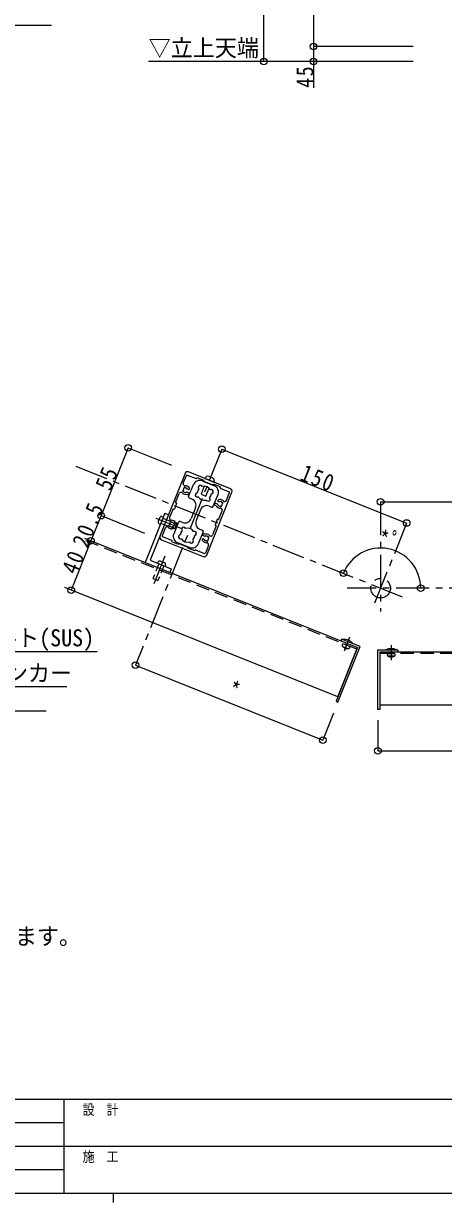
# Model space of a CAD drawing. Units: millimetres at full size, sheet at 1:5; some dimension numbers follow another scale. Extents: x -1050 to 1050, y -742 to 742.
# Drawn here: x -421 to -105, y -715 to 174 of the extents above; entities that cross this region are included whole.
import ezdxf
from ezdxf.enums import TextEntityAlignment as Align

# ---------------------------------------------------------------- set-up
doc = ezdxf.new("R2010")
doc.units = ezdxf.units.MM
doc.header["$LTSCALE"] = 5
for name, pattern in [('CHAIN1', [8, 5, -1, 1, -1]), ('DASHED1', [1.8, 1.2, -0.6]), ('DASHED2', [3, 2, -1])]:
    doc.linetypes.add(name, pattern=pattern)
for name, color, linetype in [('0-0_通り芯', 7, 'CHAIN1'), ('0-1_躯体', 134, 'Continuous'), ('1-5_図枠1_1', 7, 'Continuous'), ('1-6_姿図', 7, 'Continuous')]:
    doc.layers.add(name, color=color, linetype=linetype)
for name, color, linetype, lineweight in [('0-3_寸法', 54, 'Continuous', 20), ('0-4_手摺部材', 92, 'Continuous', 20), ('0-5_手すり子', 12, 'Continuous', 20), ('0-9_文字', 3, 'Continuous', 20), ('0-A_支柱', 6, 'Continuous', 20), ('0-B_足元', 4, 'Continuous', 20)]:
    doc.layers.add(name, color=color, linetype=linetype, lineweight=lineweight)
doc.styles.add('ＭＳ ゴシック', font='')
doc.styles.add('ＭＳ 明朝', font='')
doc.styles.get('ＭＳ ゴシック').set_extended_font_data('MS Gothic')
doc.styles.get('ＭＳ 明朝').set_extended_font_data('MS Mincho')

# ---------------------------------------------------------------- blocks, each defined once
blk = doc.blocks.new('dimension_origin')
at = {"color": 0, "linetype": 'Continuous', "lineweight": -2}
blk.add_circle((0, 0), 1.25, dxfattribs=at)
blk = doc.blocks.new('circle')
at = {"color": 0, "linetype": 'Continuous', "lineweight": -2}
blk.add_circle((0, 0), 1.25, dxfattribs=at)

msp = doc.modelspace()

# ---------------------------------------------------------------- linework, layer by layer
at = {"layer": '0-0_通り芯'}
for p, q in [((-271.623, -147.009), (-336.734, -309.799)), ((-381.768, -159.884), (-132.935, -259.41)), ((-151.98, -186.793), (-151.98, -269.345)), ((-132.35, -202.714), (-157.654, -265.979)), ((404.686, -251.793), (-177.305, -251.793))]:
    msp.add_line(p, q, dxfattribs=at)
at = {"layer": '0-1_躯体'}
msp.add_line((-490, -344.293), (-403.969, -344.293), dxfattribs=at)
at = {"layer": '0-3_寸法'}
for p, q in [((-342.265, -146.066), (-362.703, -197.163)), ((-342.265, -146.066), (-309.57, -159.143)), ((-271.623, -147.009), (-132.35, -202.714)), ((-151.98, -186.793), (-1.98, -186.793)), ((-362.703, -197.163), (-370.304, -216.167)), ((-362.703, -197.163), (-330.008, -210.24)), ((-370.304, -216.167), (-385.158, -253.306)), ((-336.734, -309.799), (-195.604, -366.247)), ((-187.498, -345.981), (-195.635, -366.324)), ((-153.98, -351.239), (-153.98, -374.293)), ((-153.98, -374.293), (-1.98, -374.293))]:
    msp.add_line(p, q, dxfattribs=at)
at = {"layer": '0-3_寸法', "linetype": 'CHAIN1'}
msp.add_circle((-151.98, -251.793), 7.367, dxfattribs=at)
at = {"layer": '0-3_寸法'}
msp.add_arc((-151.98, -251.793), 30.215, 0.00001, 158.2, dxfattribs=at)
at = {"layer": '0-4_手摺部材'}
for p, q in [((-314.65, -195.346), (-329.505, -232.485)), ((-314.65, -195.346), (-311.865, -196.46)), ((-311.865, -196.46), (-325.606, -230.814)), ((-318.374, -198.53), (-319.608, -201.614)), ((-318.981, -203.273), (-318.016, -203.76)), ((-316.776, -197.761), (-315.741, -198.073)), ((-306.944, -207.044), (-305.759, -204.081)), ((-305.18, -203.98), (-305.319, -203.655)), ((-307.943, -206.644), (-306.944, -207.044)), ((-306.294, -206.766), (-306.944, -207.044)), ((-325.606, -230.814), (-309.821, -237.127)), ((-319.605, -232.054), (-320.093, -233.019)), ((-317.946, -231.427), (-314.862, -232.66)), ((-314.093, -234.258), (-314.406, -235.293)), ((-309.821, -237.127), (-310.935, -239.912)), ((-181.35, -290.217), (-181.907, -291.61)), ((-167.422, -295.787), (-181.35, -290.217)), ((-180.421, -290.588), (-172.993, -293.559)), ((-169.372, -296.623), (-185.527, -337.012)), ((-184.134, -337.569), (-167.422, -295.787)), ((-153.98, -298.326), (-138.98, -298.326)), ((-153.98, -343.326), (-153.98, -298.326)), ((-152.48, -299.826), (-152.48, -343.326)), ((-139.98, -298.326), (-147.98, -298.326)), ((-138.98, -298.326), (-138.98, -299.826)), ((-185.527, -337.012), (-184.134, -337.569)), ((-152.48, -343.326), (-153.98, -343.326))]:
    msp.add_line(p, q, dxfattribs=at)
at = {"layer": '0-4_手摺部材', "linetype": 'CHAIN1'}
for p, q in [((-321.503, -199.067), (-302.487, -206.673)), ((-314.657, -227.675), (-323.005, -248.547)), ((-175.343, -288.662), (-179.567, -299.222)), ((-143.98, -294.651), (-143.98, -306.025))]:
    msp.add_line(p, q, dxfattribs=at)
at = {"layer": '0-4_手摺部材', "linetype": 'DASHED1'}
for p, q in [((-317.621, -202.773), (-307.943, -206.644)), ((-316.136, -199.06), (-305.492, -203.317)), ((-305.759, -204.081), (-305.458, -203.33)), ((-305.492, -203.317), (-305.458, -203.33)), ((-305.319, -203.655), (-305.458, -203.33)), ((-315.392, -234.899), (-319.849, -246.041)), ((-180.347, -295.788), (-176.633, -297.273)), ((-175.89, -295.416), (-179.604, -293.931)), ((-145.98, -301.126), (-141.98, -301.126)), ((-141.98, -303.126), (-145.98, -303.126))]:
    msp.add_line(p, q, dxfattribs=at)
msp.add_lwpolyline([(-319.106, -233.413), (-323.563, -244.555), (-319.849, -246.041)], dxfattribs=at)
at = {"layer": '0-4_手摺部材'}
for centre, radius, start, end in [((-318.389, -202.101), 1.312, 158.2, 243.2), ((-317.156, -199.017), 1.312, 73.2, 158.2), ((-318.434, -232.646), 1.312, 68.2, 153.2), ((-315.35, -233.879), 1.312, 343.2, 68.2), ((-179.204, -298.316), 7.823, 37.44749, 98.9525), ((-143.98, -305.048), 7.823, 59.2475, 120.7525)]:
    msp.add_arc(centre, radius, start, end, dxfattribs=at)
at = {"layer": '0-4_手摺部材', "linetype": 'DASHED1'}
for centre, radius, start, end in [((-179.976, -294.859), 1, 158.19997, 248.2), ((-179.976, -294.859), 1, 68.20001, 158.19997), ((-177.097, -293.049), 4.25, 220.12751, 276.27248), ((-176.262, -296.345), 1, 248.2, 338.20002), ((-176.262, -296.345), 1, 338.20002, 68.2), ((-145.98, -302.126), 1, 90, 180), ((-141.98, -302.126), 1, 0, 90), ((-145.98, -302.126), 1, 180, 270), ((-143.98, -299.376), 4.25, 241.92751, 298.07249), ((-141.98, -302.126), 1, 270, 360)]:
    msp.add_arc(centre, radius, start, end, dxfattribs=at)
at = {"layer": '0-5_手すり子', "linetype": 'DASHED2'}
for p, q in [((-169.824, -297.753), (-375.624, -215.439)), ((98.02, -301.126), (-152.48, -301.126))]:
    msp.add_line(p, q, dxfattribs=at)
at = {"layer": '0-5_手すり子'}
for p, q in [((-375.141, -214.232), (-169.341, -296.546)), ((-184.196, -333.685), (-389.996, -251.371)), ((-184.227, -333.763), (-169.372, -296.623)), ((-152.48, -299.826), (-152.48, -339.826)), ((-152.48, -299.826), (98.02, -299.826)), ((98.02, -339.826), (-152.48, -339.826))]:
    msp.add_line(p, q, dxfattribs=at)
at = {"layer": '0-9_文字'}
for points in [[(-552.5, 122.352), (-502.5, 172.352), (-400.137, 172.352)], [(-557, -268.025), (-502.5, -299.49), (-365.712, -299.49)], [(-555.77, -295.254), (-502.5, -326.009), (-388.431, -326.009)]]:
    msp.add_lwpolyline(points, dxfattribs=at)
at = {"layer": '0-A_支柱'}
for p, q in [((-299.424, -165.355), (-318.364, -212.708)), ((-300.702, -172.59), (-298.403, -166.841)), ((-297.753, -166.562), (-291.068, -169.236)), ((-265.256, -176.868), (-296.824, -164.241)), ((-290.678, -169.069), (-290.418, -168.419)), ((-290.418, -168.419), (-285.311, -170.462)), ((-283.783, -168.252), (-284.29, -169.255)), ((-285.478, -170.879), (-285.311, -170.462)), ((-285.311, -171.269), (-278.44, -174.018)), ((-284.29, -169.255), (-277.791, -171.854)), ((-283.733, -171.901), (-283.826, -172.133)), ((-280.112, -173.618), (-280.019, -173.386)), ((-278.05, -173.85), (-277.883, -173.433)), ((-277.466, -170.778), (-277.791, -171.854)), ((-272.869, -176.515), (-266.184, -179.189)), ((-306.573, -187.268), (-303.902, -180.59)), ((-298.053, -180.982), (-297.195, -181.325)), ((-297.867, -179.441), (-296.638, -179.932)), ((-283.081, -226.82), (-264.142, -179.467)), ((-268.205, -185.588), (-265.906, -179.839)), ((-308.43, -191.91), (-311.1, -198.587)), ((-308.43, -191.91), (-307.78, -192.17)), ((-305.756, -187.918), (-307.39, -192.003)), ((-306.573, -187.268), (-305.923, -187.528)), ((-275.911, -189.838), (-276.769, -189.495)), ((-274.983, -188.594), (-276.212, -188.102)), ((-274.076, -200.265), (-271.405, -193.588)), ((-307.522, -203.582), (-306.294, -204.073)), ((-306.594, -202.337), (-305.737, -202.68)), ((-275.116, -200.173), (-276.75, -204.258)), ((-274.076, -200.265), (-274.726, -200.006)), ((-314.301, -206.588), (-316.6, -212.337)), ((-316.321, -212.987), (-309.636, -215.66)), ((-284.639, -212.734), (-285.867, -212.243)), ((-284.453, -211.193), (-285.31, -210.85)), ((-275.933, -204.908), (-278.603, -211.585)), ((-275.933, -204.908), (-276.583, -204.648)), ((-317.25, -215.308), (-285.681, -227.934)), ((-309.469, -216.05), (-309.729, -216.7)), ((-309.729, -216.7), (-304.622, -218.743)), ((-304.455, -218.325), (-304.622, -218.743)), ((-304.065, -218.158), (-297.194, -220.906)), ((-297.027, -221.296), (-297.194, -221.714)), ((-281.804, -219.586), (-284.103, -225.335)), ((-291.438, -222.939), (-284.753, -225.613))]:
    msp.add_line(p, q, dxfattribs=at)
for points in [[(-284.974, -175.004), (-287.354, -180.953), (-283.64, -182.439), (-281.26, -176.489)], [(-273.037, -176.125), (-272.777, -175.475), (-277.883, -173.433)], [(-291.828, -223.106), (-292.088, -223.756), (-297.194, -221.714)]]:
    msp.add_lwpolyline(points, dxfattribs=at)
for centre, radius, start, end in [((-297.567, -166.098), 2, 68.2, 158.2), ((-297.939, -167.027), 0.5, 68.2, 158.2), ((-282.623, -168.838), 1.3, 84.08085, 153.2), ((-283.417, -176.497), 9, 52.31915, 84.08085), ((-299.309, -173.147), 1.5, 158.2, 273.10106), ((-299.053, -177.89), 1.75, 135.7799, 180.6201), ((-300.522, -176.46), 0.3, 315.7799, 12.91344), ((-299.742, -176.281), 0.5, 33.48656, 192.91344), ((-299.075, -175.84), 0.3, 213.48656, 270.6201), ((-299.053, -177.89), 3.25, 25.6576, 93.10106), ((-299.053, -177.89), 1.75, 25.6576, 90.6201), ((-296.799, -176.807), 0.75, 205.6576, 25.6576), ((-290.956, -168.958), 0.3, 248.2, 338.2), ((-285.2, -170.991), 0.3, 158.2, 248.2), ((-278.329, -173.739), 0.3, 248.2, 338.2), ((-278.71, -170.403), 1.3, 343.2, 52.31915), ((-272.758, -176.236), 0.3, 158.2, 248.2), ((-265.999, -178.725), 2, 338.2, 68.2), ((-302.509, -181.147), 1.5, 43.29894, 158.2), ((-299.053, -177.89), 3.25, 223.29894, 287.91514), ((-300.661, -178.579), 0.5, 123.48656, 282.91344), ((-301.102, -177.912), 0.3, 303.48656, 0.6201), ((-300.482, -179.359), 0.3, 45.7799, 102.91344), ((-299.053, -177.89), 1.75, 225.7799, 296.38969), ((-298.052, -179.905), 0.5, 68.2, 116.38969), ((-296.917, -180.629), 0.75, 248.2, 68.2), ((-273.94, -185.95), 0.75, 110.7424, 290.7424), ((-273.055, -188.288), 3.25, 43.29894, 110.7424), ((-269.598, -185.031), 1.5, 223.29894, 338.2), ((-266.37, -179.653), 0.5, 338.2, 68.2), ((-307.668, -191.891), 0.3, 248.2, 338.2), ((-306.034, -187.806), 0.3, 338.2, 68.2), ((-276.49, -188.799), 0.75, 68.2, 248.2), ((-273.055, -188.288), 3.25, 208.48486, 273.10106), ((-275.169, -189.058), 0.5, 20.01031, 68.2), ((-273.055, -188.288), 1.75, 200.01031, 270.6201), ((-273.055, -188.288), 1.75, 45.7799, 110.7424), ((-273.033, -190.338), 0.3, 33.48656, 90.6201), ((-272.798, -193.031), 1.5, 338.2, 93.10106), ((-272.365, -189.897), 0.5, 213.48656, 12.91344), ((-271.586, -189.718), 0.3, 135.7799, 192.91344), ((-271.625, -186.819), 0.3, 225.7799, 282.91344), ((-273.055, -188.288), 1.75, 315.7799, 0.6201), ((-271.446, -187.599), 0.5, 303.48656, 102.91344), ((-271.005, -188.266), 0.3, 123.48656, 180.6201), ((-311.059, -204.577), 0.5, 123.48656, 282.91344), ((-311.501, -203.91), 0.3, 303.48656, 0.6201), ((-309.708, -199.144), 1.5, 158.2, 273.10106), ((-309.451, -203.887), 1.75, 135.7799, 180.6201), ((-310.92, -202.458), 0.3, 315.7799, 12.91344), ((-310.14, -202.279), 0.5, 33.48656, 192.91344), ((-309.473, -201.838), 0.3, 213.48656, 270.6201), ((-309.451, -203.887), 3.25, 28.48486, 93.10106), ((-309.451, -203.887), 1.75, 20.01031, 90.6201), ((-307.337, -203.117), 0.5, 200.01031, 248.2), ((-306.015, -203.377), 0.75, 248.2, 68.2), ((-276.471, -204.369), 0.3, 158.2, 248.2), ((-274.837, -200.284), 0.3, 68.2, 158.2), ((-316.507, -213.451), 2, 158.2, 248.2), ((-316.136, -212.522), 0.5, 158.2, 248.2), ((-312.908, -207.145), 1.5, 43.29894, 158.2), ((-309.451, -203.887), 3.25, 223.29894, 290.7424), ((-310.881, -205.357), 0.3, 45.7799, 102.91344), ((-309.451, -203.887), 1.75, 225.7799, 290.7424), ((-308.565, -206.225), 0.75, 290.7424, 110.7424), ((-285.589, -211.547), 0.75, 68.2, 248.2), ((-284.453, -212.27), 0.5, 248.2, 296.38969), ((-283.453, -214.286), 3.25, 43.29894, 107.91514), ((-283.453, -214.286), 1.75, 45.7799, 116.38969), ((-282.023, -212.817), 0.3, 225.7799, 282.91344), ((-281.845, -213.596), 0.5, 303.48656, 102.91344), ((-279.996, -211.028), 1.5, 223.29894, 338.2), ((-309.748, -215.939), 0.3, 338.2, 68.2), ((-304.177, -218.437), 0.3, 68.2, 158.2), ((-297.306, -221.185), 0.3, 338.2, 68.2), ((-285.707, -215.368), 0.75, 25.6576, 205.6576), ((-283.453, -214.286), 3.25, 205.6576, 273.10106), ((-283.453, -214.286), 1.75, 205.6576, 270.6201), ((-283.431, -216.336), 0.3, 33.48656, 90.6201), ((-283.196, -219.029), 1.5, 338.2, 93.10106), ((-282.764, -215.894), 0.5, 213.48656, 12.91344), ((-281.984, -215.715), 0.3, 135.7799, 192.91344), ((-283.453, -214.286), 1.75, 315.7799, 0.6201), ((-281.403, -214.264), 0.3, 123.48656, 180.6201), ((-291.549, -223.218), 0.3, 68.2, 158.2), ((-284.938, -226.077), 2, 248.2, 338.2), ((-284.567, -225.149), 0.5, 248.2, 338.2)]:
    msp.add_arc(centre, radius, start, end, dxfattribs=at)
at = {"layer": '0-B_足元'}
for p, q in [((-296.675, -182.718), (-293.11, -173.804)), ((-286.611, -171.019), (-277.326, -174.732)), ((-294.261, -184.76), (-296.118, -184.018)), ((-278.106, -190.145), (-274.541, -181.232)), ((-291.476, -191.26), (-294.744, -199.43)), ((-287.762, -192.745), (-291.03, -200.916)), ((-281.263, -189.96), (-279.406, -190.702)), ((-304.4, -202.03), (-307.965, -210.944)), ((-301.243, -202.216), (-303.1, -201.473)), ((-285.83, -209.458), (-289.395, -218.371)), ((-288.244, -207.415), (-286.387, -208.158)), ((-305.179, -217.443), (-295.895, -221.157))]:
    msp.add_line(p, q, dxfattribs=at)
for centre, radius, start, end in [((-288.468, -175.661), 5, 68.2, 158.2), ((-284.94, -180.303), 5.3, 140.5632, 175.8368), ((-287.842, -175.869), 1.6, 24.5184, 221.8816), ((-284.94, -180.303), 5.3, 30.5632, 105.8368), ((-279.78, -179.093), 1.6, 274.5184, 111.8816), ((-279.183, -179.375), 5, 338.2, 68.2), ((-295.747, -183.089), 1, 158.2, 248.2), ((-296.118, -189.403), 5, 338.2, 68.2), ((-290.1, -181.514), 1.6, 94.5184, 291.8816), ((-284.94, -180.303), 5.3, 210.56321, 285.83679), ((-282.038, -184.738), 1.6, 204.5184, 41.8816), ((-284.94, -180.303), 5.3, 320.5632, 355.8368), ((-283.119, -194.602), 5, 68.2, 158.2), ((-279.034, -189.774), 1, 248.2, 338.2), ((-303.471, -202.402), 1, 68.2, 158.2), ((-299.386, -197.574), 5, 248.2, 338.2), ((-286.387, -202.773), 5, 158.2, 248.2), ((-303.323, -212.801), 5, 158.2, 248.2), ((-302.726, -213.082), 1.6, 94.5184, 291.8816), ((-297.566, -211.872), 5.3, 140.5632, 175.8368), ((-300.468, -207.437), 1.6, 24.5184, 221.8816), ((-297.566, -211.872), 5.3, 30.56321, 105.83679), ((-297.566, -211.872), 5.3, 320.5632, 355.8368), ((-292.406, -210.662), 1.6, 274.5184, 111.8816), ((-286.759, -209.086), 1, 338.2, 68.2), ((-297.566, -211.872), 5.3, 210.5632, 285.8368), ((-294.664, -216.307), 1.6, 204.5184, 41.8816), ((-294.038, -216.514), 5, 248.2, 338.2)]:
    msp.add_arc(centre, radius, start, end, dxfattribs=at)
at = {"layer": '1-5_図枠1_1'}
for p, q in [((-990, -636.793), (990, -636.793)), ((-390.657, -636.793), (-390.657, -707.5)), ((-990, -654.47), (-390.657, -654.47)), ((-990, -672.146), (-37.121, -672.146)), ((-990, -689.823), (-390.657, -689.823)), ((-353.535, -707.5), (-353.535, -714.571))]:
    msp.add_line(p, q, dxfattribs=at)
msp.add_lwpolyline([(-990, 682.5), (-990, -707.5), (990, -707.5)], dxfattribs=at)
at = {"layer": '1-6_姿図'}
for p, q in [((-240, 145), (-240, 432.5)), ((-202.5, 421.25), (-202.5, 156.25)), ((-127.5, 156.25), (-202.5, 156.25)), ((-202.5, 156.25), (-202.5, 125.196)), ((-127.5, 145), (-326.963, 145))]:
    msp.add_line(p, q, dxfattribs=at)

# ---------------------------------------------------------------- block references
at = {"layer": '0-3_寸法', "xscale": 2, "yscale": 2}
for name, p, rotation in [('dimension_origin', (-342.265, -146.066), 68.2), ('dimension_origin', (-271.623, -147.009), 158.2), ('dimension_origin', (-151.98, -186.793), 180), ('dimension_origin', (-362.703, -197.163), 248.2), ('dimension_origin', (-362.703, -197.163), 68.2), ('dimension_origin', (-132.35, -202.714), 338.2), ('dimension_origin', (-370.304, -216.167), 248.2), ('dimension_origin', (-370.304, -216.167), 68.2), ('circle', (-180.034, -240.572), 248.2), ('dimension_origin', (-385.158, -253.306), 248.2), ('circle', (-121.765, -251.793), 270), ('dimension_origin', (-336.734, -309.799), 158.2), ('dimension_origin', (-195.604, -366.247), 338.2), ('dimension_origin', (-153.98, -374.293), 180)]:
    msp.add_blockref(name, p, dxfattribs=dict(at, rotation=rotation))
at = {"layer": '1-6_姿図', "xscale": 2, "yscale": 2}
for p, rotation in [((-202.5, 156.25), 270), ((-202.5, 156.25), 90), ((-240, 145), 270), ((-202.5, 145), 270)]:
    msp.add_blockref('dimension_origin', p, dxfattribs=dict(at, rotation=rotation))

# ---------------------------------------------------------------- texts
at = {"layer": '0-3_寸法', "style": 'ＭＳ ゴシック', "width": 0.85}
msp.add_text('*', height=12.83, rotation=338.2, dxfattribs=at).set_placement((-269.651, -336.631), align=Align.BOTTOM_LEFT)
at = {"layer": '0-3_寸法', "char_height": 12.83, "attachment_point": 7, "style": 'ＭＳ ゴシック'}
for s, insert, rotation in [('\\T1.17;\\W0.85;150', (-213.592, -170.219), 338.2), ('\\T1.17;\\W0.85;55', (-355.501, -179.159), 68.2), ('\\T1.17;\\W0.85;20.5', (-372.77, -222.333), 68.2), ('\\T1.17;\\W0.85;*ﾟ', (-154.245, -220.587), 349.1), ('\\T1.17;\\W0.85;40', (-380.748, -242.28), 68.2)]:
    msp.add_mtext(s, dxfattribs=dict(at, insert=insert, rotation=rotation))
at = {"layer": '0-9_文字', "style": 'ＭＳ ゴシック', "width": 0.95}
for s, p in [('2-M12ボルト(SUS)', (-500.712, -299.49)), ('接着系アンカー', (-500.931, -326.009)), ('＊鉄筋がボルトに干渉しない様に配筋願います。', (-743.55, -524.293))]:
    msp.add_text(s, height=12.83, dxfattribs=at).set_placement(p, align=Align.BOTTOM_LEFT)
at = {"layer": '1-5_図枠1_1', "style": 'ＭＳ 明朝', "width": 0.85}
for s, p in [('  設  計', (-385.607, -650.934)), ('  施  工', (-385.607, -686.288))]:
    msp.add_text(s, height=7.776, dxfattribs=at).set_placement(p, align=Align.BOTTOM_LEFT)
at = {"layer": '1-6_姿図', "style": 'ＭＳ ゴシック', "width": 0.95}
msp.add_text('▽立上天端', height=12.83, dxfattribs=at).set_placement((-326.851, 145), align=Align.BOTTOM_LEFT)
at = {"layer": '1-6_姿図', "insert": (-202.5, 125.196), "char_height": 12.83, "attachment_point": 7, "rotation": 90, "style": 'ＭＳ ゴシック'}
msp.add_mtext('\\T1.17;\\W0.85;45', dxfattribs=at)

doc.saveas('drawing.dxf')
